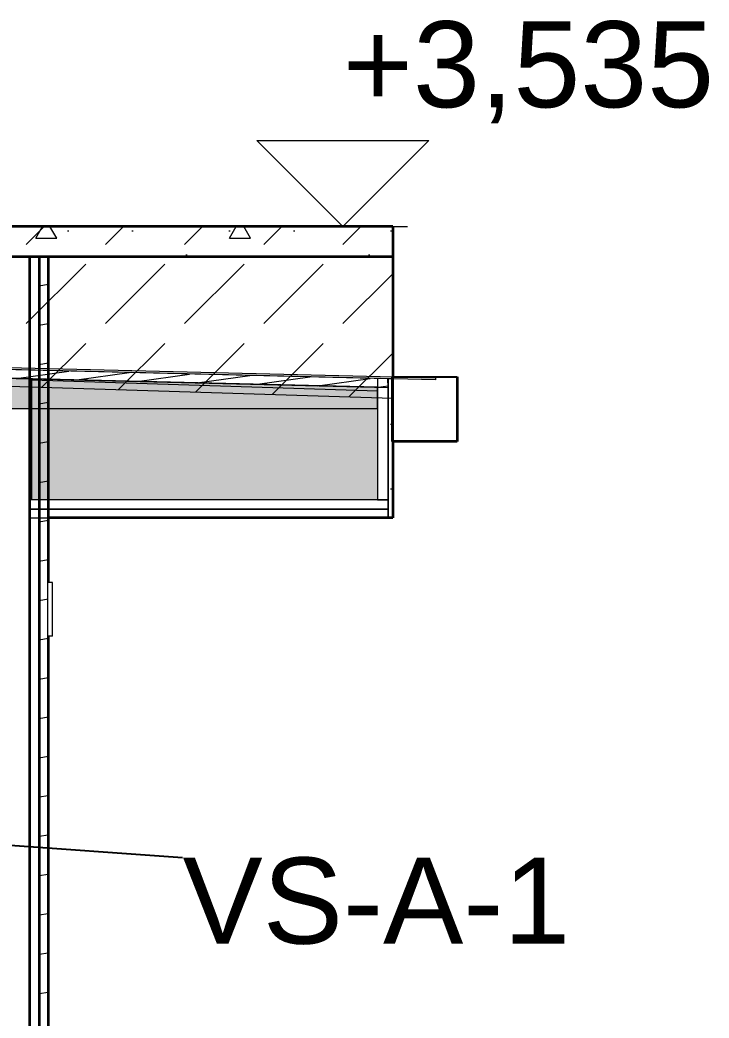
# Model space of a CAD drawing. Header units: millimetres. Extents: x 745166 to 884669, y -5000 to 15056.
# Drawn here: x 855981 to 857581, y 1825 to 4144 of the extents above; entities that cross this region are included whole.
import ezdxf

# ---------------------------------------------------------------- set-up
doc = ezdxf.new("R2010")
doc.units = ezdxf.units.MM
doc.header["$MEASUREMENT"] = 0
doc.linetypes.add('Wipeout_Contour', pattern=[1000, 0, -1000])
for name, color, linetype in [('New_0', 7, 'Continuous'), ('New_Shell - Roof', 7, 'Continuous'), ('New_Structural - Bearing', 7, 'Continuous')]:
    doc.layers.add(name, color=color, linetype=linetype)
for name, color, linetype, lineweight in [('New_0_Pen_No__1', 7, 'Continuous', 13), ('New_0_Pen_No__19', 255, 'Continuous', 0), ('New_0_Pen_No__21', 7, 'Continuous', 35), ('New_2D Drafting - General_Pen_No__1', 7, 'Continuous', 13), ('New_2D Drafting - General_Pen_No__19', 255, 'Continuous', 0), ('New_Annotation - Label_Pen_No__1', 7, 'Continuous', 13), ('New_Dimensioning - General_Pen_No__1', 7, 'Continuous', 13), ('New_Shell - Roof_Pen_No__21', 7, 'Continuous', 35), ('New_Structural - Bearing_Pen_No__1', 7, 'Continuous', 13), ('New_Structural - Bearing_Pen_No__21', 7, 'Continuous', 35)]:
    doc.layers.add(name, color=color, linetype=linetype, lineweight=lineweight)
doc.layers.add('New_0_Pen_No__150', color=7, linetype='Continuous', lineweight=25, true_color=0x5b5b00)
doc.styles.add('GENERATED_STYLE_1', font='')
doc.styles.get('GENERATED_STYLE_1').set_extended_font_data('Arial')
doc.dimstyles.new('GENERATED_STYLE__1', dxfattribs={"dimtxt": 0.18, "dimasz": 182.4, "dimexe": 0.18, "dimexo": 0.0625, "dimgap": 0, "dimtad": 0, "dimtih": 1, "dimtoh": 1, "dimdec": 4, "dimzin": 0, "dimdsep": 46, "dimcen": 0.09, "dimadec": 0, "dimazin": 0, "dimtfac": 1, "dimtdec": 4, "dimtmove": 0, "dimatfit": 3, "dimldrblk": 'ARROWHEAD_1', "dimfxl": 0, "dimtolj": 1, "dimtzin": 0, "dimarcsym": 0})
pattern_1 = [(0, (1087092.2, 129.2), (0, 779.4229), [48.75, -401.25]), (0, (1087317.2, 518.9), (0, 779.4229), [48.75, -401.25]), (60, (1087092.2, 129.2), (-675, 389.7114), [48.75, -401.25]), (60, (1087542.2, 129.2), (-675, 389.7114), [48.75, -401.25]), (120, (1087141, 129.2), (675, 389.7114), [48.75, -401.25]), (120, (1087591, 129.2), (675, 389.7114), [48.75, -401.25]), (0, (1087092.23, 204.18), (0, 150), [0, -150, 0, -225]), (45, (1087167.23, 204.18), (-106.06602, 106.06602), [0, -112.5, 0, -187.5])]

# ---------------------------------------------------------------- blocks, each defined once
blk = doc.blocks.new('ARROWHEAD_1')
at = {"color": 0, "linetype": 'Continuous', "lineweight": 0}
blk.add_line((0, 0), (-1, 0), dxfattribs=at)
blk.add_circle((0, 0), 0.25, dxfattribs=at)

msp = doc.modelspace()

# ---------------------------------------------------------------- hatches: boundary and pattern name
at = {"layer": 'New_0_Pen_No__1', "linetype": 'Continuous', "lineweight": 13}
h = msp.add_hatch(dxfattribs=at)
h.set_pattern_fill('Lightweight_Concrete_0005', style=0, pattern_type=2)
h.set_pattern_definition(pattern_1)
h.paths.add_polyline_path([(856003.5, 3007.2), (856836.4, 3007.2), (856836.4, 3029.2), (856003.5, 3029.2)])
h = msp.add_hatch(dxfattribs=at)
h.set_pattern_fill('Lightweight_Concrete_0005', style=0, pattern_type=2)
h.set_pattern_definition(pattern_1)
h.paths.add_polyline_path([(856003.5, 2987.2), (856836.4, 2987.2), (856836.4, 3007.2), (856003.5, 3007.2)])
at = {"layer": 'New_0_Pen_No__19', "linetype": 'Continuous', "lineweight": 0}
for points in [[(850626.5, 3241), (856811.4, 3241), (856811.4, 3290.9), (850626.5, 3440.7)], [(856811.4, 3029.2), (856008.5, 3029.2), (856008.5, 3307.8), (856811.4, 3282.7)]]:
    msp.add_hatch(color=255, dxfattribs=at).paths.add_polyline_path(points)
at = {"layer": 'New_Shell - Roof', "linetype": 'Continuous', "lineweight": 0, "true_color": 0x000000}
h = msp.add_hatch(dxfattribs=at)
h.set_pattern_fill('Lightweight_Concrete_0005', color=18, style=0, pattern_type=2)
h.set_pattern_definition(pattern_1)
h.paths.add_polyline_path([(850390.5, 3594.2), (856846.5, 3594.2), (856846.5, 3664.2), (850390.5, 3664.2)])
at = {"layer": 'New_Structural - Bearing', "linetype": 'Continuous', "lineweight": 0, "true_color": 0x000000}
h = msp.add_hatch(dxfattribs=at)
h.set_pattern_fill('Wood_0005', color=18, style=0, pattern_type=2)
h.set_pattern_definition([(10, (1087092.23, 129.18), (-15.628336, 88.632695), [])])
h.paths.add_polyline_path([(856025.5, 129.2), (856046.5, 129.2), (856046.5, 3594.2), (856025.5, 3594.2)])

# ---------------------------------------------------------------- linework, layer by layer
at = {"layer": 'New_0_Pen_No__1', "color": 7, "linetype": 'Continuous', "lineweight": 13, "flags": 128}
for points in [[(850626.5, 3241), (856811.4, 3241), (856811.4, 3290.9), (850626.5, 3440.7)], [(856811.4, 3029.2), (856008.5, 3029.2), (856008.5, 3307.8), (856811.4, 3282.7)], [(856003.5, 3007.2), (856836.4, 3007.2), (856836.4, 3029.2), (856003.5, 3029.2)], [(856003.5, 2987.2), (856836.4, 2987.2), (856836.4, 3007.2), (856003.5, 3007.2)]]:
    msp.add_lwpolyline(points, close=True, dxfattribs=at)
at = {"layer": 'New_Dimensioning - General_Pen_No__1', "color": 7, "linetype": 'Continuous', "lineweight": 13}
for p, q in [((856730.7, 3664.2), (856530.7, 3864.2)), ((856530.7, 3864.2), (856930.7, 3864.2)), ((856930.7, 3864.2), (856730.7, 3664.2)), ((856730.7, 3664.2), (856580.7, 3664.2)), ((856730.7, 3664.2), (856880.7, 3664.2))]:
    msp.add_line(p, q, dxfattribs=at)
at = {"layer": 'New_Shell - Roof_Pen_No__21', "color": 7, "linetype": 'Continuous', "lineweight": 35}
for p, q in [((856846.5, 3664.2), (850390.5, 3664.2)), ((856846.5, 3664.2), (856846.5, 3594.2)), ((856046.5, 3594.2), (856046.5, 3594.2)), ((856046.5, 3594.2), (856046.5, 2987.2)), ((856846.5, 3594.2), (856846.5, 2987.2)), ((856846.5, 2987.2), (856046.5, 2987.2))]:
    msp.add_line(p, q, dxfattribs=at)
at = {"layer": 'New_Shell - Roof_Pen_No__21', "color": 7, "linetype": 'Continuous', "lineweight": 35, "flags": 128}
msp.add_lwpolyline([(856846.5, 3594.2), (856046.5, 3594.2), (856025.5, 3594.2), (856003.5, 3594.2), (855958.5, 3594.2), (855858.5, 3594.2), (855718.5, 3594.2)], dxfattribs=at)
at = {"layer": 'New_Structural - Bearing_Pen_No__21', "color": 7, "linetype": 'Continuous', "lineweight": 35}
for p, q in [((856003.5, 3594.2), (856003.5, 129.2)), ((856025.5, 3594.2), (856025.5, 129.2)), ((856046.5, 3594.2), (856046.5, 129.2))]:
    msp.add_line(p, q, dxfattribs=at)

# ---------------------------------------------------------------- texts
at = {"layer": 'New_Annotation - Label_Pen_No__1', "color": 7, "linetype": 'Continuous', "lineweight": 13, "insert": (856358.5, 2197.7), "char_height": 200, "attachment_point": 1, "style": 'GENERATED_STYLE_1'}
msp.add_mtext('\\A1;{\\pql;\\fArial|b0|i0|c0|p34;VS-\\fArial|b0|i0|c0|p34;A-\\fArial|b0|i0|c0|p34;1}', dxfattribs=at)
at = {"layer": 'New_Dimensioning - General_Pen_No__1', "color": 7, "lineweight": 13, "insert": (856730.7, 3904.2), "char_height": 200, "attachment_point": 7, "style": 'GENERATED_STYLE_1'}
msp.add_mtext('\\A1;{\\pql;\\fArial|b0|i0|c0|p34;+3,535}', dxfattribs=at)

# ---------------------------------------------------------------- leaders
at = {"layer": 'New_Annotation - Label_Pen_No__1', "color": 7, "linetype": 'Continuous', "lineweight": 13, "annotation_type": 0, "has_hookline": 1, "hookline_direction": 0, "text_width": 847.4}
msp.add_leader([(855718.5, 2243.4), (856358.5, 2197.7)], dimstyle='GENERATED_STYLE__1', dxfattribs=at)

# ---------------------------------------------------------------- next in the draw order: wipeouts: each hides what was drawn before it
at = {"color": 254, "linetype": 'Wipeout_Contour', "lineweight": 0, "ltscale": 3427710.344611979}
msp.add_wipeout([(856996.4, 3315), (856846.5, 3315), (856846.5, 3165), (856996.4, 3165)], dxfattribs=at).dxf.layer = 'New_0'
at = {"color": 254, "linetype": 'Wipeout_Contour', "lineweight": 0, "ltscale": 3424224.573980102}
msp.add_wipeout([(856056.5, 2825.2), (856046.5, 2825.2), (856046.5, 2811.4), (856056.5, 2811.4)], dxfattribs=at).dxf.layer = 'New_Structural - Bearing'
at = {"color": 254, "linetype": 'Wipeout_Contour', "lineweight": 0, "ltscale": 3424224.129089608}
msp.add_wipeout([(856046.5, 2794), (856046.5, 2774.7), (856056.5, 2774.7), (856056.5, 2794)], dxfattribs=at).dxf.layer = 'New_Structural - Bearing'
at = {"color": 254, "linetype": 'Wipeout_Contour', "lineweight": 0, "ltscale": 3424223.221666041}
msp.add_wipeout([(856046.5, 2715.2), (856046.5, 2712.2), (856056.5, 2712.2), (856056.5, 2715.2)], dxfattribs=at).dxf.layer = 'New_Structural - Bearing'

# ---------------------------------------------------------------- next in the draw order: hatches: boundary and pattern name
at = {"layer": 'New_0_Pen_No__1', "linetype": 'Continuous', "lineweight": 13}
h = msp.add_hatch(dxfattribs=at)
h.set_pattern_fill('Wood_0005', style=0, pattern_type=2)
h.set_pattern_definition([(7.974, (854293.925, 3351.843), (-3.67714, 22.47348), [])])
h.paths.add_polyline_path([(850626.5, 3440.7), (856835.7, 3290.3), (856835.6, 3310.3), (850626.4, 3460.7)])
h = msp.add_hatch(dxfattribs=at)
h.set_pattern_fill('Lightweight_Concrete_0005', style=0, pattern_type=2)
h.set_pattern_definition(pattern_1)
h.paths.add_polyline_path([(856945.7, 3307.6), (850727.5, 3458.2), (850727.7, 3463.2), (856945.8, 3312.6)])
h = msp.add_hatch(dxfattribs=at)
h.set_pattern_fill('Lightweight_Concrete_0005', style=0, pattern_type=2)
h.set_pattern_definition(pattern_1)
h.paths.add_polyline_path([(856836.4, 3029.2), (856836.4, 3310.1), (856811.4, 3310.9), (856811.4, 3029.2)])
h = msp.add_hatch(dxfattribs=at)
h.set_pattern_fill('Lightweight_Concrete_0005', style=0, pattern_type=2)
h.set_pattern_definition(pattern_1)
h.paths.add_polyline_path([(856846.4, 2987.2), (856846.3, 3309.8), (856836.4, 3310.1), (856836.4, 2987.2)])
at = {"layer": 'New_2D Drafting - General_Pen_No__19', "linetype": 'Continuous', "lineweight": 0}
h = msp.add_hatch(dxfattribs=at)
h.set_pattern_fill('Dashed_0005', color=255, style=0, pattern_type=2)
h.set_pattern_definition([(45, (1087092.23, 129.18), (-183.84776, 183.84776), [195, -65]), (45, (1087092.23, 313.03), (-183.84776, 183.84776), [195, -65])])
h.paths.add_polyline_path([(850683, 3458.1), (856846.5, 3265.3), (856846.5, 3664.2), (850683, 3664.2)])

# ---------------------------------------------------------------- next in the draw order: linework, layer by layer
at = {"layer": 'New_0_Pen_No__1', "color": 7, "linetype": 'Continuous', "lineweight": 13, "flags": 128}
for points in [[(850626.5, 3440.7), (856835.7, 3290.3), (856835.6, 3310.3), (850626.4, 3460.7)], [(856945.7, 3307.6), (850727.5, 3458.2), (850727.7, 3463.2), (856945.8, 3312.6)], [(856836.4, 3029.2), (856836.4, 3310.1), (856811.4, 3310.9), (856811.4, 3029.2)], [(856846.4, 2987.2), (856846.3, 3309.8), (856836.4, 3310.1), (856836.4, 2987.2)], [(856996.4, 3315), (856996.5, 3165), (856846.4, 3165), (856846.6, 3316.8)]]:
    msp.add_lwpolyline(points, close=True, dxfattribs=at)
at = {"layer": 'New_0_Pen_No__150', "color": 58, "linetype": 'Continuous', "lineweight": 25, "true_color": 0x5b5b00}
msp.add_line((856846.5, 3315), (856996.4, 3315), dxfattribs=at)
at = {"layer": 'New_0_Pen_No__21', "color": 7, "linetype": 'Continuous', "lineweight": 35}
for p, q in [((856846.4, 3165), (856846.4, 3315)), ((856996.4, 3315), (856996.4, 3165)), ((856996.4, 3165), (856846.4, 3165))]:
    msp.add_line(p, q, dxfattribs=at)
at = {"layer": 'New_2D Drafting - General_Pen_No__1', "color": 7, "linetype": 'Continuous', "lineweight": 13, "flags": 128}
msp.add_lwpolyline([(850683, 3458.1), (856846.5, 3265.3), (856846.5, 3664.2), (850683, 3664.2)], close=True, dxfattribs=at)

# ---------------------------------------------------------------- next in the draw order: wipeouts: each hides what was drawn before it
at = {"color": 254, "linetype": 'Wipeout_Contour', "lineweight": 0, "ltscale": 3424224.723711862}
msp.add_wipeout([(856056.5, 2834.1), (856046.5, 2834.1), (856046.5, 2825.2), (856056.5, 2825.2)], dxfattribs=at).dxf.layer = 'New_Structural - Bearing'
at = {"color": 254, "linetype": 'Wipeout_Contour', "lineweight": 0, "ltscale": 3424224.368923848}
msp.add_wipeout([(856046.5, 2811.4), (856046.5, 2794), (856056.5, 2794), (856056.5, 2811.4)], dxfattribs=at).dxf.layer = 'New_Structural - Bearing'
at = {"color": 254, "linetype": 'Wipeout_Contour', "lineweight": 0, "ltscale": 3424223.878690349}
msp.add_wipeout([(856046.5, 2774.7), (856046.5, 2755.4), (856056.5, 2755.4), (856056.5, 2774.7)], dxfattribs=at).dxf.layer = 'New_Structural - Bearing'
at = {"color": 254, "linetype": 'Wipeout_Contour', "lineweight": 0, "ltscale": 3424223.297466973}
msp.add_wipeout([(856046.5, 2724.1), (856046.5, 2715.2), (856056.5, 2715.2), (856056.5, 2724.1)], dxfattribs=at).dxf.layer = 'New_Structural - Bearing'

# ---------------------------------------------------------------- next in the draw order: linework, layer by layer
at = {"layer": 'New_Structural - Bearing_Pen_No__1', "color": 7, "linetype": 'Continuous', "lineweight": 13}
for p, q in [((856056.5, 2794), (856056.5, 2811.4)), ((856056.5, 2774.7), (856056.5, 2794)), ((856056.5, 2712.2), (856046.5, 2712.2))]:
    msp.add_line(p, q, dxfattribs=at)

# ---------------------------------------------------------------- next in the draw order: wipeouts: each hides what was drawn before it
at = {"color": 254, "linetype": 'Wipeout_Contour', "lineweight": 0, "ltscale": 3424224.802665981}
msp.add_wipeout([(856056.5, 2837.2), (856046.5, 2837.2), (856046.5, 2834.1), (856056.5, 2834.1)], dxfattribs=at).dxf.layer = 'New_Structural - Bearing'
at = {"color": 254, "linetype": 'Wipeout_Contour', "lineweight": 0, "ltscale": 3424223.642123196}
msp.add_wipeout([(856046.5, 2755.4), (856046.5, 2737.9), (856056.5, 2737.9), (856056.5, 2755.4)], dxfattribs=at).dxf.layer = 'New_Structural - Bearing'

# ---------------------------------------------------------------- next in the draw order: linework, layer by layer
at = {"layer": 'New_Structural - Bearing_Pen_No__1', "color": 7, "linetype": 'Continuous', "lineweight": 13}
for p, q in [((856056.5, 2837.2), (856046.5, 2837.2)), ((856056.5, 2834.1), (856056.5, 2837.2)), ((856056.5, 2825.2), (856056.5, 2834.1)), ((856056.5, 2811.4), (856056.5, 2825.2)), ((856056.5, 2755.4), (856056.5, 2774.7))]:
    msp.add_line(p, q, dxfattribs=at)

# ---------------------------------------------------------------- next in the draw order: wipeouts: each hides what was drawn before it
at = {"color": 254, "linetype": 'Wipeout_Contour', "lineweight": 0, "ltscale": 3424223.442096952}
msp.add_wipeout([(856046.5, 2737.9), (856046.5, 2724.1), (856056.5, 2724.1), (856056.5, 2737.9)], dxfattribs=at).dxf.layer = 'New_Structural - Bearing'

# ---------------------------------------------------------------- next in the draw order: linework, layer by layer
at = {"layer": 'New_Structural - Bearing_Pen_No__1', "color": 7, "linetype": 'Continuous', "lineweight": 13}
for p, q in [((856056.5, 2737.9), (856056.5, 2755.4)), ((856056.5, 2724.1), (856056.5, 2737.9)), ((856056.5, 2715.2), (856056.5, 2724.1)), ((856056.5, 2712.2), (856056.5, 2715.2))]:
    msp.add_line(p, q, dxfattribs=at)

doc.saveas('drawing.dxf')
